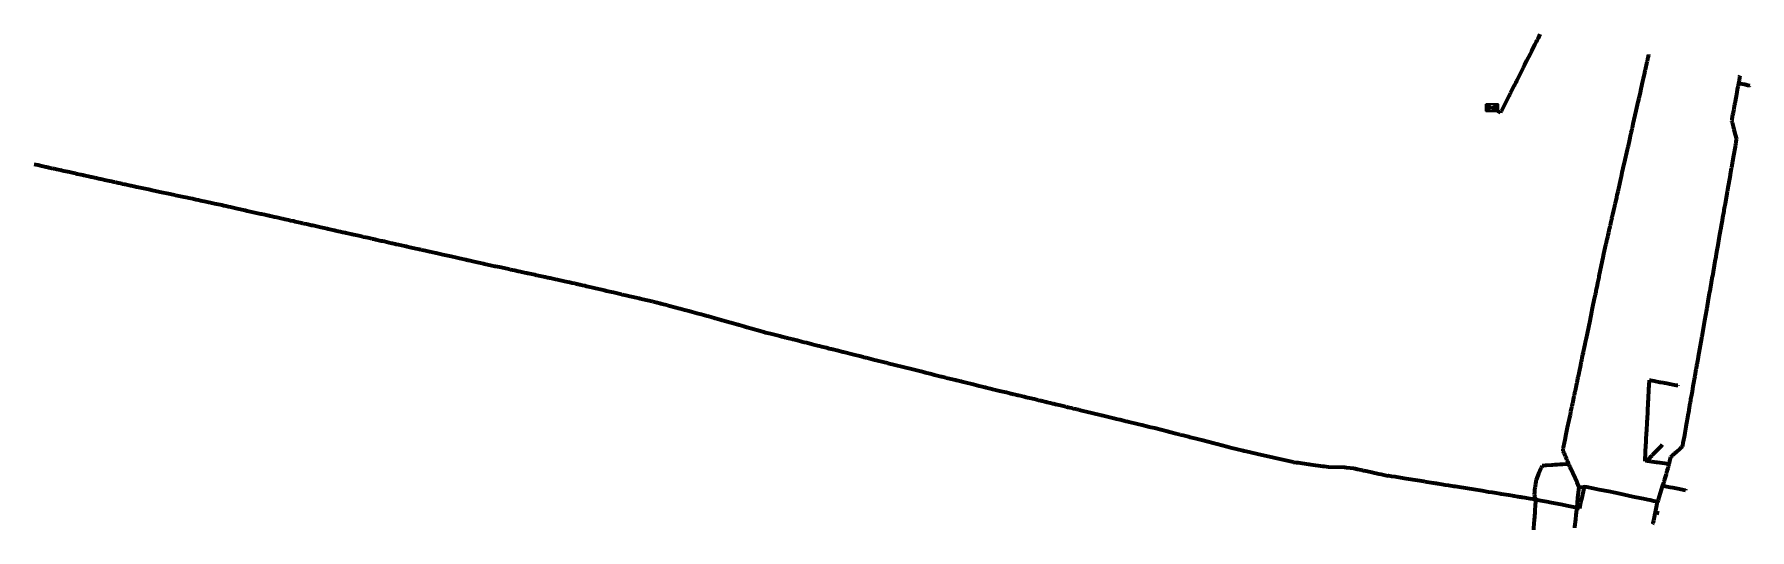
# Model space of a CAD drawing. Header units: metres. Extents: x 600006 to 604861, y 1147560 to 1148114.
# Drawn here: x 602103 to 602633, y 1147748 to 1147902 of the extents above; entities that cross this region are included whole.
import ezdxf

# ---------------------------------------------------------------- set-up
doc = ezdxf.new("R2010")
doc.units = ezdxf.units.M
doc.header["$MEASUREMENT"] = 0
doc.linetypes.add('DGN Style 5', pattern=[61.846416000000005, 26.505607, -35.340809])
doc.layers.add('TF_T_---_Kabl-_2', color=5, linetype='DGN Style 5', lineweight=70)
doc.layers.add('TF_T_---_Skab-_2', color=5, linetype='Continuous', lineweight=40)

# ---------------------------------------------------------------- blocks, each defined once
blk = doc.blocks.new('TSKAB')
at = {"layer": 'TF_T_---_Skab-_2'}
for p, q in [((-1.889382, 1.104808), (0, 0)), ((-1.889078, 1.068), (-1.826435, 1.068)), ((-1.889078, 0.948), (-1.621217, 0.948)), ((-1.889078, 0.828), (-1.416, 0.828)), ((-1.889078, 0.708), (-1.218, 0.708)), ((-1.889078, 0.591), (-1.017, 0.591)), ((-1.889078, 0.471), (-0.816, 0.471)), ((-1.889078, 0.354), (-0.603, 0.354)), ((-1.889078, 0.237), (-0.402, 0.237)), ((-1.889078, 0.117), (-0.201, 0.117)), ((-1.889078, 0), (0, 0)), ((1.886922, 1.10337), (0, 0)), ((1.886922, 0), (0, 0)), ((1.886922, 0.117), (0.201, 0.117)), ((1.886922, 0.237), (0.402, 0.237)), ((1.886922, 0.354), (0.603, 0.354)), ((1.886922, 0.471), (0.816, 0.471)), ((1.886922, 0.591), (1.017, 0.591)), ((1.886922, 0.708), (1.218, 0.708)), ((1.886922, 0.828), (1.416, 0.828)), ((1.886922, 0.948), (1.621217, 0.948)), ((1.886922, 1.068), (1.826435, 1.068)), ((-1.889078, -0.117), (-0.201, -0.117)), ((-1.889078, -0.237), (-0.402, -0.237)), ((-1.889078, -0.354), (-0.603, -0.354)), ((-1.889078, -0.471), (-0.816, -0.471)), ((-1.889078, -0.591), (-1.017, -0.591)), ((-1.889078, -0.708), (-1.218, -0.708)), ((-1.889078, -0.828), (-1.416, -0.828)), ((-1.889078, -0.948), (-1.621217, -0.948)), ((-1.889078, -1.068), (-1.826435, -1.068)), ((1.886922, -0.117), (0.201, -0.117)), ((1.886922, -0.237), (0.402, -0.237)), ((1.886922, -0.354), (0.603, -0.354)), ((1.886922, -0.471), (0.816, -0.471)), ((1.886922, -0.591), (1.017, -0.591)), ((1.886922, -0.708), (1.218, -0.708)), ((1.886922, -0.828), (1.416, -0.828)), ((1.886922, -0.948), (1.621217, -0.948)), ((1.886922, -1.068), (1.826435, -1.068))]:
    blk.add_line(p, q, dxfattribs=at)
at = {"layer": 'TF_T_---_Skab-_2', "flags": 128}
blk.add_lwpolyline([(-1.885731, -1.102673), (0, 0), (1.886922, -1.10337)], dxfattribs=at)
at = {"layer": 'TF_T_---_Skab-_2'}
blk.add_3dface([(-1.889382, 1.104808), (1.886922, 1.10337), (1.886922, -1.10337), (-1.885731, -1.102673)], dxfattribs=at)

msp = doc.modelspace()

# ---------------------------------------------------------------- linework, layer by layer
at = {"layer": 'TF_T_---_Kabl-_2'}
for p, q in [((602583.06, 1147761.61, 42.924556), (602582.1552, 1147761.789025, 42.939889)), ((602606.7, 1147763.03, 42.74859), (602606.438774, 1147762.15929, 42.765768)), ((602604.24, 1147753.88, 42.88812), (602605.341356, 1147753.646037, 42.89903))]:
    msp.add_line(p, q, dxfattribs=at)
at = {"layer": 'TF_T_---_Kabl-_2', "extrusion": (-0.9527688004952835, 0.1609448801495088, 0.2575429252696307), "elevation": -389409.888653, "flags": 128}
msp.add_lwpolyline([(-1232230.147925, 103833.75046), (-1232229.784626, 103833.791856), (-1232229.7082, 103833.791108)], dxfattribs=at)
at = {"layer": 'TF_T_---_Kabl-_2', "extrusion": (-0.1786816353720319, 0.0621841689034165, 0.9819399178761232), "elevation": -36260.048414, "flags": 128}
msp.add_lwpolyline([(-1282067.995325, 188420.657733), (-1282067.688985, 188420.690824), (-1282065.852, 188420.902279)], dxfattribs=at)
at = {"layer": 'TF_T_---_Kabl-_2', "extrusion": (-0.0817122401501062, 0.7791326886006815, 0.6215105496799916), "elevation": 845047.078374, "flags": 128}
msp.add_lwpolyline([(-719009.794969, -670358.471982), (-719011.032862, -670358.489588), (-719011.330523, -670358.502495)], dxfattribs=at)
at = {"layer": 'TF_T_---_Kabl-_2', "extrusion": (0.9229643375399621, -0.1788733068263655, 0.3407949115442008), "elevation": 350894.307285, "flags": 128}
msp.add_lwpolyline([(1241441.287446, -127151.70427), (1241442.338587, -127151.73418), (1241444.568541, -127151.773459)], dxfattribs=at)
at = {"layer": 'TF_T_---_Kabl-_2'}
for points in [[(602568.52, 1147901.81, 45.11), (602567.91, 1147900.6, 45.12), (602567.62, 1147900.02, 45.1), (602567.59, 1147899.95, 45.09), (602567.36, 1147899.49, 45.16), (602566.96, 1147898.69, 45.14), (602566.92, 1147898.63, 45.14), (602565.87, 1147896.52, 45.22), (602565.44, 1147895.68, 45.24), (602564.4, 1147893.6, 45.3), (602563.72, 1147892.27, 45.31), (602563.23, 1147891.29, 45.35), (602563.19, 1147891.21, 45.35), (602563.11, 1147891.05, 45.35), (602563.09, 1147891.01, 45.36), (602562.48, 1147889.79, 45.41), (602561.44, 1147887.72, 45.5), (602561.18, 1147887.21, 45.54), (602561.01, 1147886.87, 45.56), (602560.7, 1147886.26, 45.55), (602560.55, 1147885.97, 45.56), (602559.55, 1147883.97, 45.63), (602559.34, 1147883.55, 45.67), (602559.14, 1147883.16, 45.69), (602558.99, 1147882.87, 45.7), (602558.04, 1147880.97, 45.76), (602556.61, 1147878.12, 45.85), (602556.57, 1147878.06, 45.86), (602556.56, 1147878.02, 45.86), (602556.55, 1147878.01, 45.86), (602556.55, 1147878, 45.86), (602556.33, 1147877.57, 45.86), (602556.300022, 1147877.511438, 45.860298), (602556.29, 1147877.51, 45.86), (602555.54, 1147877.97, 45.88), (602555.01, 1147878.3, 45.94), (602554.52, 1147878.6, 45.94), (602554.28, 1147878.74, 45.9), (602554.04, 1147878.89, 45.8), (602553.88, 1147878.99, 45.77), (602553.651842, 1147879.127393, 45.784802)], [(602575.75, 1147773.66, 45.188992), (602575.8, 1147773.92, 45.28), (602575.91, 1147774.41, 45.45), (602576, 1147774.84, 45.57), (602576.4, 1147776.77, 45.65), (602576.56, 1147777.55, 45.64), (602577.09, 1147780.09, 45.66), (602577.57, 1147782.35, 45.72), (602577.65, 1147782.75, 45.78), (602577.76, 1147783.29, 45.84), (602577.93, 1147784.07, 45.73), (602578.12, 1147785.02, 45.67), (602578.42, 1147786.42, 45.54), (602578.43, 1147786.48, 45.53), (602578.49, 1147786.75, 45.47), (602578.52, 1147786.92, 45.41), (602578.67, 1147787.65, 45.13), (602578.75, 1147788.04, 44.78), (602578.78, 1147788.15, 44.7), (602578.79, 1147788.19, 44.66), (602579.01, 1147789.29, 44.05), (602579.12, 1147789.79, 43.84), (602579.18, 1147790.06, 43.75), (602579.22, 1147790.27, 43.55), (602579.25, 1147790.39, 43.44), (602579.33, 1147790.78, 43.32), (602579.38, 1147791.05, 43.25), (602579.4, 1147791.12, 43.21), (602579.57, 1147791.95, 42.77), (602579.59, 1147792.02, 42.74), (602579.7, 1147792.57, 42.39), (602579.79, 1147792.99, 42.12), (602579.8, 1147793.06, 42.1), (602579.94, 1147793.72, 41.79), (602579.96, 1147793.82, 41.73), (602579.98, 1147793.91, 41.69), (602580.27, 1147795.28, 41.12), (602580.33, 1147795.58, 40.91), (602580.41, 1147795.97, 40.75), (602580.61, 1147796.92, 40.53), (602580.63, 1147797, 40.51), (602580.64, 1147797.07, 40.48), (602580.72, 1147797.43, 40.48), (602581.13, 1147799.4, 40.39), (602581.31, 1147800.28, 40.42), (602581.32, 1147800.33, 40.41), (602581.39, 1147800.65, 40.39), (602581.53, 1147801.33, 40.27), (602581.6, 1147801.68, 40.22), (602581.71, 1147802.18, 40.28), (602581.82, 1147802.72, 40.33), (602581.94, 1147803.31, 40.3), (602582, 1147803.55, 40.23), (602582.28, 1147804.93, 40.32), (602582.48, 1147805.88, 40.39), (602582.62, 1147806.56, 40.35), (602582.88, 1147807.77, 40.31), (602583.18, 1147809.23, 40.28), (602584.01, 1147813.17, 40.22), (602584.58, 1147815.94, 40.23), (602584.72, 1147816.58, 40.22), (602584.92, 1147817.54, 40.16), (602585.34, 1147819.56, 39.99), (602585.61, 1147820.84, 40), (602585.7, 1147821.28, 40), (602585.77, 1147821.63, 40.09), (602585.86, 1147822.07, 40.06), (602585.93, 1147822.37, 40.08), (602586.31, 1147824.22, 40.22), (602586.46, 1147824.94, 40.28), (602586.8, 1147826.56, 40.21), (602586.85, 1147826.81, 40.21), (602586.88, 1147826.93, 40.21), (602586.98, 1147827.43, 40.2), (602588.1, 1147832.74, 40.08), (602588.317744, 1147833.821567, 40.04466), (602588.95, 1147836.61, 39.94), (602588.98, 1147836.74, 39.94), (602588.99, 1147836.8, 39.96), (602589, 1147836.85, 39.96), (602589.15, 1147837.52, 40.11), (602589.23, 1147837.88, 39.96), (602589.25, 1147837.95, 39.94), (602589.36, 1147838.42, 39.92), (602589.58, 1147839.39, 39.87), (602589.63, 1147839.64, 39.92), (602589.65, 1147839.71, 39.93), (602589.81, 1147840.42, 40.06), (602589.98, 1147841.18, 40.05), (602590.08, 1147841.65, 40.07), (602590.23, 1147842.28, 40.07), (602590.27, 1147842.46, 40.12), (602590.3, 1147842.62, 40.1), (602590.48, 1147843.39, 40.22), (602590.56, 1147843.77, 40.26), (602590.74, 1147844.57, 40.63), (602590.8, 1147844.81, 40.68), (602590.87, 1147845.13, 40.85), (602590.89, 1147845.21, 40.87), (602591.06, 1147845.99, 41.13), (602591.39, 1147847.43, 41.91), (602591.67, 1147848.66, 42.6), (602591.73, 1147848.94, 42.76), (602591.74, 1147848.99, 42.77), (602591.83, 1147849.4, 42.78), (602591.86, 1147849.55, 42.85), (602592.26, 1147851.28, 43.81), (602592.27, 1147851.34, 43.83), (602592.34, 1147851.64, 43.87), (602592.35, 1147851.69, 43.88), (602592.37, 1147851.79, 43.98), (602592.42, 1147851.99, 44.17), (602592.42, 1147852, 44.18), (602592.44, 1147852.08, 44.22), (602592.68, 1147853.18, 44.76), (602593, 1147854.58, 44.78), (602593.09, 1147855, 44.8), (602593.21, 1147855.53, 44.85), (602593.53, 1147856.93, 44.95), (602593.64, 1147857.42, 45.06), (602593.74, 1147857.85, 45), (602593.99, 1147858.99, 44.94), (602594.31, 1147860.39, 44.93), (602594.89, 1147862.97, 44.91), (602595.4, 1147865.24, 44.87), (602595.61, 1147866.14, 44.83), (602595.79, 1147866.96, 44.9), (602595.87, 1147867.3, 44.95), (602596.19, 1147868.75, 44.79), (602596.41, 1147869.72, 44.73), (602596.56, 1147870.37, 44.64), (602596.74, 1147871.19, 44.69), (602596.76, 1147871.26, 44.7), (602596.79, 1147871.38, 44.72), (602596.92, 1147871.98, 44.61), (602597.05, 1147872.55, 44.5), (602597.08, 1147872.68, 44.52), (602597.13, 1147872.88, 44.51), (602597.41, 1147874.13, 44.46), (602598.3, 1147878.08, 44.33), (602598.93, 1147880.89, 44.36), (602599.19, 1147882.04, 44.37), (602599.59, 1147883.8, 44.4), (602599.85, 1147884.95, 44.41), (602600.38, 1147887.31, 44.44), (602600.56, 1147888.14, 44.45), (602600.95, 1147889.86, 44.42), (602600.96, 1147889.89, 44.42), (602601.11, 1147890.57, 44.38), (602601.15, 1147890.73, 44.37), (602601.18, 1147890.85, 44.39), (602601.72, 1147893.25, 44.22), (602601.77, 1147893.51, 44.19), (602601.91, 1147894.12, 44.15), (602602.04, 1147894.7, 44.13), (602602.2, 1147895.4, 44.08), (602602.22, 1147895.46, 44.03), (602602.23, 1147895.55, 27.65)], [(602629.99, 1147886.69, 41.44978), (602629.85, 1147885.97, 41.51), (602629.81, 1147885.77, 41.53), (602629.78, 1147885.61, 41.52), (602629.6, 1147884.68, 41.44), (602629.59, 1147884.59, 41.45), (602629.47, 1147883.99, 41.5), (602629.32, 1147883.2, 41.58), (602629.23, 1147882.74, 41.47), (602629.22, 1147882.7, 41.46), (602629.120038, 1147882.146157, 41.461756)], [(602629.99, 1147886.69, 41.44978), (602630.4, 1147886.61, 41.43), (602631.8, 1147886.33, 41.62), (602632.17, 1147886.25, 41.66), (602632.28, 1147886.23, 41.67), (602632.86, 1147886.11, 41.62), (602633.425713, 1147885.998938, 41.536336), (602633.37, 1147885.86, 41.52), (602633.348651, 1147885.821847, 41.523828)], [(602630.3, 1147888.62, 41.389576), (602630.27, 1147888.41, 41.39), (602630.13, 1147887.57, 41.38), (602630.08, 1147887.27, 41.39), (602630.06, 1147887.1, 41.41), (602629.990169, 1147886.685296, 41.450122)], [(602629.12, 1147882.15, 41.461784), (602628.91, 1147881.03, 41.46), (602628.8, 1147880.41, 41.49), (602628.73, 1147880.04, 41.47), (602628.66, 1147879.68, 41.5), (602628.47, 1147878.63, 41.46), (602628.31, 1147877.74, 41.59), (602628.29, 1147877.66, 41.59), (602628.26, 1147877.51, 41.58), (602628.151893, 1147876.900342, 41.545287), (602628.05, 1147876.33, 41.51), (602628.02, 1147876.14, 41.55), (602627.94, 1147875.7, 41.6), (602627.85447, 1147875.200775, 41.61826)], [(602627.85, 1147875.2, 41.617363), (602627.817773, 1147875.032094, 41.624273), (602627.89, 1147874.75, 41.66), (602627.96, 1147874.52, 41.66), (602628.06, 1147874.13, 41.62), (602628.28, 1147873.31, 41.67), (602628.550767, 1147872.310994, 41.666345)], [(602628.55, 1147872.31, 41.666373), (602628.98, 1147870.75, 41.66), (602629.32, 1147869.49, 41.75), (602629.319381, 1147869.478399, 41.752651)], [(602629.1, 1147868.1, 41.805049), (602629.05, 1147867.82, 41.87), (602629.01, 1147867.58, 41.92), (602628.97, 1147867.34, 41.83), (602628.95, 1147867.26, 41.79), (602628.91, 1147867.02, 41.9), (602628.43, 1147864.32, 42.97), (602628.24, 1147863.2, 43.36), (602628.1, 1147862.44, 43.63), (602628.08, 1147862.3, 43.71), (602628.07, 1147862.26, 43.72), (602627.95, 1147861.57, 44.11), (602627.9, 1147861.31, 44.19), (602627.77, 1147860.55, 44.38), (602627.74, 1147860.38, 44.39), (602627.4, 1147858.42, 44.37), (602627.39, 1147858.37, 44.37), (602627.38, 1147858.33, 44.37), (602627.37, 1147858.26, 44.37), (602626.58, 1147853.78, 44.43), (602626.51, 1147853.4, 44.44), (602626.49, 1147853.26, 44.44), (602626.48, 1147853.23, 44.44), (602626.35, 1147852.45, 44.45), (602625.93, 1147850.07, 44.5), (602625.8, 1147849.34, 44.46), (602625.66, 1147848.55, 44.35), (602625.47, 1147847.45, 44.01), (602625.4, 1147847.08, 43.84), (602625.05, 1147845.11, 42.84), (602624.9, 1147844.22, 42.39), (602624.7, 1147843.11, 41.85), (602624.39, 1147841.36, 40.92), (602624.33, 1147841, 40.68), (602624.31, 1147840.88, 40.66), (602624.22, 1147840.37, 40.45), (602624.13, 1147839.84, 40.27), (602623.91, 1147838.59, 40.13), (602623.55, 1147836.54, 39.9), (602623.45, 1147836, 39.86), (602623.27, 1147834.96, 39.97), (602623.07, 1147833.84, 39.93), (602623.06, 1147833.76, 39.93), (602623.05, 1147833.72, 39.94), (602623.03, 1147833.63, 39.96), (602622.96, 1147833.22, 40.09), (602622.91, 1147832.95, 40.1), (602622.91, 1147832.93, 40.11), (602622.9, 1147832.89, 40.11), (602622.67, 1147831.59, 40), (602621.87, 1147827, 40.12), (602621.86, 1147826.95, 40.12), (602621.86, 1147826.93, 40.12), (602621.17, 1147823.05, 40.22), (602621.16, 1147822.97, 40.22), (602621.15, 1147822.91, 40.23), (602620.91, 1147821.55, 40.27), (602620.61, 1147819.84, 40.21), (602620.11, 1147817.01, 40.02), (602620.07, 1147816.76, 40.01), (602620.05, 1147816.65, 40), (602620.04, 1147816.6, 40), (602620.02, 1147816.52, 40.01), (602619.45, 1147813.26, 40.16), (602618.58, 1147808.31, 40.27), (602618.56, 1147808.18, 40.27), (602618.54, 1147808.08, 40.27), (602618.48, 1147807.73, 40.27), (602617.48, 1147802.07, 40.34), (602617.44, 1147801.85, 40.35), (602617.05, 1147799.63, 40.27), (602616.99, 1147799.28, 40.24), (602616.82, 1147798.34, 40.32), (602616.81, 1147798.25, 40.33), (602616.8, 1147798.18, 40.32), (602616.43, 1147796.12, 40.39), (602616.4, 1147795.94, 40.41), (602616.33, 1147795.56, 40.41), (602616.06, 1147793.98, 40.44), (602616.05, 1147793.96, 40.45), (602615.97, 1147793.46, 40.6), (602615.87, 1147792.92, 40.71), (602615.59, 1147791.3, 40.92), (602615.39, 1147790.18, 41.47), (602615.15, 1147788.85, 42.33), (602615.12, 1147788.63, 42.43), (602615.08, 1147788.45, 42.48), (602614.99, 1147787.92, 42.72), (602614.95, 1147787.68, 42.76), (602614.84, 1147787.04, 43.1), (602614.7, 1147786.24, 43.6), (602614.61, 1147785.73, 43.89), (602614.55, 1147785.4, 44.01), (602614.45, 1147784.87, 44.19), (602614.29, 1147783.93, 44.38), (602614.16, 1147783.2, 44.46), (602614.07, 1147782.7, 44.48), (602613.96, 1147782.03, 44.39), (602613.77, 1147781.01, 44.39), (602613.65, 1147780.31, 44.39), (602613.32, 1147778.45, 44.4), (602613.2, 1147777.75, 44.36), (602613.1, 1147777.18, 44.33), (602612.78, 1147775.36, 44.24), (602612.78, 1147775.35, 44.2), (602612.6, 1147774.34, 42.64), (602612.580207, 1147774.215895, 42.645917), (602612.24, 1147773.92, 42.68), (602611.95, 1147773.65, 42.64), (602610.62, 1147772.45, 42.73), (602610.08, 1147771.97, 42.77), (602609.71, 1147771.64, 42.71), (602609.477508, 1147771.426382, 42.6968)], [(602629.32, 1147869.48, 41.752353), (602629.28, 1147869.23, 41.8), (602629.26, 1147869.12, 41.77), (602629.18, 1147868.6, 41.73), (602629.15, 1147868.44, 41.72), (602629.104554, 1147868.095814, 41.805498)], [(602102.457797, 1147861.631356, 41.758426), (602102.53, 1147861.61, 41.76), (602103.02, 1147861.51, 41.86), (602103.63, 1147861.37, 41.89), (602104.72, 1147861.13, 41.91), (602105.22, 1147861.02, 41.91), (602106.14, 1147860.82, 41.8), (602106.36, 1147860.77, 41.83), (602106.67, 1147860.7, 41.91), (602107.01, 1147860.62, 41.87), (602107.88, 1147860.43, 41.79), (602108.11, 1147860.38, 41.84), (602108.36, 1147860.32, 41.78), (602108.67, 1147860.25, 41.82), (602109.4, 1147860.09, 41.82), (602110.58, 1147859.83, 41.83), (602110.64, 1147859.82, 41.83), (602110.93, 1147859.75, 41.72), (602111.2, 1147859.69, 41.73), (602112.77, 1147859.35, 41.69), (602112.87, 1147859.32, 41.7), (602113.37, 1147859.21, 41.72), (602113.45, 1147859.2, 41.73), (602113.88, 1147859.1, 41.73), (602114.27, 1147859.01, 41.73), (602115.28, 1147858.79, 41.67), (602115.51, 1147858.74, 41.65), (602115.81, 1147858.67, 41.65), (602116.9, 1147858.43, 41.63), (602117.08, 1147858.39, 41.65), (602117.59, 1147858.28, 41.68), (602117.86, 1147858.22, 41.64), (602119.25, 1147857.91, 41.66), (602119.3, 1147857.9, 41.67), (602119.35, 1147857.89, 41.67), (602120.07, 1147857.73, 41.69), (602120.18, 1147857.71, 41.69), (602120.34, 1147857.67, 41.73), (602121.12, 1147857.5, 41.71), (602121.17, 1147857.48, 41.71), (602121.21, 1147857.48, 41.71), (602122.37, 1147857.22, 41.72), (602122.92, 1147857.1, 41.69), (602123.08, 1147857.06, 41.67), (602123.97, 1147856.86, 41.68), (602124.08, 1147856.84, 41.68), (602124.16, 1147856.82, 41.69), (602124.18, 1147856.82, 41.69), (602124.21, 1147856.81, 41.68), (602125.81, 1147856.46, 41.77), (602126.02, 1147856.41, 41.77), (602127.11, 1147856.17, 41.74), (602127.154866, 1147856.161185, 41.736772)], [(602127.15, 1147856.16, 41.737258), (602127.4, 1147856.1, 41.71), (602127.69, 1147856.04, 41.72), (602127.88, 1147856, 41.78), (602128.42, 1147855.88, 41.81), (602128.73, 1147855.81, 41.8), (602129.71, 1147855.59, 41.71), (602129.77, 1147855.58, 41.72), (602130.43, 1147855.43, 41.7), (602130.623188, 1147855.392984, 41.703784), (602132.3, 1147855.03, 41.71), (602132.53, 1147854.98, 41.7), (602132.95, 1147854.89, 41.7), (602133.07, 1147854.87, 41.7), (602134.07, 1147854.65, 41.8), (602134.17, 1147854.63, 41.81), (602134.18, 1147854.63, 41.81), (602134.27, 1147854.61, 41.81), (602135.81, 1147854.28, 41.7), (602137.32, 1147853.96, 41.71), (602137.87, 1147853.84, 41.7), (602139.04, 1147853.59, 41.78), (602139.07, 1147853.59, 41.78), (602140.49, 1147853.29, 41.73), (602141.86, 1147852.99, 41.67), (602142.4, 1147852.88, 41.72), (602143.52, 1147852.64, 41.77), (602145.98, 1147852.11, 41.69), (602146.02, 1147852.11, 41.69), (602146.18, 1147852.07, 41.69), (602146.7, 1147851.96, 41.74), (602147.26, 1147851.84, 41.78), (602148.24, 1147851.63, 41.75), (602149.9, 1147851.28, 41.68), (602150.39, 1147851.17, 41.69), (602151.44, 1147850.95, 41.7), (602152.54, 1147850.72, 41.68), (602153.2, 1147850.57, 41.73), (602153.95, 1147850.42, 41.73), (602155.58, 1147850.07, 41.8), (602156.46, 1147849.88, 41.72), (602156.61, 1147849.85, 41.72), (602157.34, 1147849.69, 41.81), (602158.8, 1147849.38, 41.81), (602158.896801, 1147849.360495, 41.802939), (602160.55, 1147848.99, 41.73), (602161.15, 1147848.86, 41.74), (602161.78, 1147848.72, 41.76), (602162.51, 1147848.55, 41.76), (602163.23, 1147848.39, 41.86), (602164.53, 1147848.1, 41.8), (602164.94, 1147848.01, 41.81), (602165.33, 1147847.92, 41.79), (602167.79, 1147847.37, 41.81), (602168.45, 1147847.22, 41.82), (602172.64, 1147846.29, 41.84), (602172.95, 1147846.22, 41.83), (602173.39, 1147846.12, 41.85), (602173.45, 1147846.11, 41.85), (602174.16, 1147845.95, 41.89), (602174.6, 1147845.85, 41.89), (602174.88, 1147845.79, 41.85), (602175.57, 1147845.63, 41.85), (602176.08, 1147845.52, 41.9), (602176.75, 1147845.37, 41.95), (602176.98, 1147845.32, 41.97), (602177.54, 1147845.19, 41.94), (602179.25, 1147844.81, 41.95), (602179.33, 1147844.79, 41.96), (602179.39, 1147844.78, 41.96), (602180.08, 1147844.62, 41.88), (602180.18, 1147844.6, 41.89), (602181.22, 1147844.37, 42), (602181.32, 1147844.35, 41.99), (602181.4, 1147844.33, 42.01), (602181.64, 1147844.27, 41.92), (602181.85, 1147844.23, 41.89), (602182.74, 1147844.03, 41.97), (602183.26, 1147843.91, 42.05), (602184.85, 1147843.56, 42.1), (602185.194726, 1147843.476231, 42.108144), (602185.55, 1147843.4, 42.11), (602185.85, 1147843.33, 42.06), (602186.05, 1147843.29, 42.13), (602186.77, 1147843.12, 42.12), (602187.21, 1147843.03, 42.11), (602188.25, 1147842.79, 42.04), (602188.68, 1147842.7, 42.04), (602189.54, 1147842.51, 42.06), (602191.19, 1147842.13, 42.08), (602192.26, 1147841.89, 42.09), (602193.21, 1147841.68, 42), (602193.44, 1147841.63, 41.99), (602194.88, 1147841.31, 42.09), (602195.45, 1147841.18, 42.12), (602195.7, 1147841.12, 42.12), (602196.57, 1147840.93, 42.06), (602196.75, 1147840.89, 42.06), (602197.94, 1147840.62, 41.99), (602198.13, 1147840.58, 42.02), (602198.76, 1147840.44, 42.15), (602199.03, 1147840.38, 42.11), (602199.6, 1147840.25, 42.08), (602200.9, 1147839.96, 42.06), (602201.24, 1147839.88, 41.96), (602201.42, 1147839.84, 41.97), (602202.5, 1147839.6, 42.05), (602202.93, 1147839.5, 41.98), (602204.25, 1147839.21, 41.93), (602204.39, 1147839.18, 41.92), (602205.11, 1147839.02, 41.9), (602205.71, 1147838.88, 41.95), (602206.53, 1147838.7, 41.97), (602206.97, 1147838.6, 41.91), (602207.12, 1147838.56, 41.97), (602207.59, 1147838.46, 42.02), (602208.26, 1147838.31, 42.01), (602209.9, 1147837.94, 41.93), (602210.32, 1147837.85, 41.91), (602210.79, 1147837.74, 41.93), (602212.25, 1147837.41, 41.98), (602213.17, 1147837.21, 42.03), (602213.37, 1147837.16, 41.98), (602214.26, 1147836.96, 41.92), (602214.537712, 1147836.901044, 41.920467), (602215.22, 1147836.75, 41.93), (602217.1, 1147836.33, 42.02), (602217.63, 1147836.21, 42.07), (602217.97, 1147836.13, 42.08), (602219.17, 1147835.87, 41.93), (602219.24, 1147835.85, 41.93), (602220.63, 1147835.54, 41.99), (602221.2, 1147835.41, 42.06), (602221.77, 1147835.28, 41.97), (602222.09, 1147835.21, 41.94), (602222.32, 1147835.16, 41.92), (602222.54, 1147835.11, 41.93), (602223.62, 1147834.87, 41.96), (602224.01, 1147834.78, 41.95), (602224.84, 1147834.6, 41.94), (602224.96, 1147834.57, 41.94), (602226.84, 1147834.15, 42.06), (602226.88, 1147834.14, 42.06), (602226.93, 1147834.13, 42.06), (602227.7, 1147833.96, 42.03), (602228.94, 1147833.68, 41.97), (602231.5, 1147833.11, 41.99), (602231.94, 1147833.01, 41.99), (602232.88, 1147832.8, 42.07), (602234.11, 1147832.53, 42.09), (602236.12, 1147832.08, 42.04), (602236.74, 1147831.94, 42.06), (602237.01, 1147831.88, 42.06), (602237.44, 1147831.78, 42.11), (602238.67, 1147831.51, 42.05), (602240.09, 1147831.19, 42.06), (602240.57, 1147831.08, 42.04), (602241.59, 1147830.86, 42.04), (602241.85, 1147830.8, 42.08), (602241.887291, 1147830.785025, 42.076258), (602242.25, 1147830.71, 42.05), (602242.79, 1147830.6, 42.04), (602244.17, 1147830.3, 42.13), (602245.06, 1147830.1, 42.07), (602245.29, 1147830.05, 42.06), (602246.48, 1147829.8, 42.1), (602248.85, 1147829.28, 42.14), (602249.7, 1147829.09, 42.16), (602249.76, 1147829.08, 42.16), (602249.93, 1147829.05, 42.15), (602251.1, 1147828.79, 42.13), (602252.26, 1147828.54, 42.2), (602252.57, 1147828.47, 42.22), (602253.35, 1147828.3, 42.26), (602254.8, 1147827.99, 42.15), (602255.03, 1147827.94, 42.15), (602255.08, 1147827.93, 42.15), (602255.34, 1147827.87, 42.17), (602256.9, 1147827.53, 42.27), (602257.39, 1147827.43, 42.21), (602257.94, 1147827.31, 42.18), (602258.01, 1147827.29, 42.17), (602259.07, 1147827.06, 42.21), (602260.64, 1147826.72, 42.32), (602260.94, 1147826.66, 42.32), (602260.98, 1147826.65, 42.32), (602261.11, 1147826.62, 42.34), (602261.5, 1147826.54, 42.34), (602261.93, 1147826.44, 42.29), (602262.17, 1147826.39, 42.33), (602263.38, 1147826.13, 42.25), (602263.88, 1147826.02, 42.26), (602264.49, 1147825.89, 42.28), (602266.59, 1147825.43, 42.31), (602267.61, 1147825.21, 42.28), (602267.87, 1147825.16, 42.29), (602268.92, 1147824.93, 42.28), (602269.73, 1147824.75, 42.32), (602269.96, 1147824.7, 42.32), (602270.14734, 1147824.663008, 42.330167), (602270.7, 1147824.53, 42.37), (602271.06, 1147824.45, 42.31), (602271.32, 1147824.39, 42.3), (602272.23, 1147824.18, 42.35), (602272.91, 1147824.02, 42.34), (602273.39, 1147823.91, 42.4), (602274.42, 1147823.67, 42.35), (602275.43, 1147823.43, 42.4), (602276.19, 1147823.26, 42.28), (602276.71, 1147823.14, 42.29), (602277.7, 1147822.91, 42.38), (602278.16, 1147822.8, 42.3), (602278.56, 1147822.71, 42.39), (602279.02, 1147822.6, 42.39), (602279.61, 1147822.46, 42.41), (602281.15, 1147822.11, 42.34), (602281.8, 1147821.96, 42.32), (602284.21, 1147821.39, 42.43), (602284.32, 1147821.37, 42.43), (602284.34, 1147821.37, 42.43), (602284.49, 1147821.33, 42.41), (602285.55, 1147821.08, 42.36), (602286.79, 1147820.8, 42.3), (602287.35, 1147820.67, 42.32), (602288.79, 1147820.33, 42.3), (602288.8, 1147820.33, 42.3), (602288.84, 1147820.32, 42.3), (602289.76, 1147820.11, 42.31), (602290.02, 1147820.05, 42.31), (602290.87, 1147819.85, 42.31), (602293.75, 1147819.18, 42.32), (602293.9, 1147819.14, 42.32), (602293.92, 1147819.14, 42.32), (602294.1, 1147819.1, 42.33), (602295.25, 1147818.83, 42.39), (602295.62, 1147818.74, 42.42), (602295.771824, 1147818.705315, 42.405625), (602296.42, 1147818.54, 42.34), (602297.26, 1147818.31, 42.42), (602298.25, 1147818.04, 42.42), (602298.74, 1147817.91, 42.41), (602301.05, 1147817.29, 42.39), (602301.81, 1147817.09, 42.35), (602302.27, 1147816.97, 42.36), (602302.33, 1147816.95, 42.35), (602303.04, 1147816.76, 42.39), (602303.73, 1147816.57, 42.41), (602304.23, 1147816.44, 42.37), (602305.13, 1147816.2, 42.27), (602306.16, 1147815.92, 42.33), (602307.62, 1147815.53, 42.34), (602307.95, 1147815.44, 42.38), (602308.49, 1147815.3, 42.33), (602308.92283, 1147815.182651, 42.349359), (602309.66, 1147814.97, 42.37), (602310.65, 1147814.69, 42.33), (602310.85, 1147814.64, 42.33), (602312.23, 1147814.25, 42.25), (602312.92, 1147814.05, 42.29), (602313.29, 1147813.95, 42.27), (602315.08, 1147813.45, 42.21), (602315.15, 1147813.43, 42.21), (602315.37, 1147813.37, 42.21), (602316.53, 1147813.04, 42.31), (602317.54, 1147812.76, 42.24), (602317.64, 1147812.73, 42.24), (602318.07, 1147812.61, 42.23), (602319.88, 1147812.1, 42.29), (602320.33, 1147811.97, 42.32), (602320.7, 1147811.87, 42.29), (602322.07, 1147811.48, 42.15), (602323.08, 1147811.2, 42.11), (602324.23, 1147810.88, 42.09), (602327.9, 1147809.84, 41.88), (602328.28, 1147809.74, 41.85), (602328.866507, 1147809.569814, 41.841458), (602329.38, 1147809.44, 41.84), (602330.4, 1147809.19, 41.88), (602332, 1147808.78, 41.69), (602332.04, 1147808.77, 41.69), (602333.22, 1147808.48, 41.7), (602334.2, 1147808.23, 41.67), (602334.48, 1147808.16, 41.76), (602335.04, 1147808.02, 41.78), (602335.19, 1147807.98, 41.72), (602335.54, 1147807.89, 41.71), (602336.83, 1147807.57, 41.73), (602337.09, 1147807.5, 41.75), (602337.41, 1147807.42, 41.78), (602338.62, 1147807.12, 41.79), (602339.96, 1147806.78, 41.76), (602340.8, 1147806.57, 41.77), (602341.48, 1147806.4, 41.85), (602343.29, 1147805.95, 41.85), (602344.92, 1147805.54, 41.83), (602345.47, 1147805.4, 41.81), (602346.18, 1147805.22, 41.87), (602347.68, 1147804.84, 41.77), (602348.56, 1147804.62, 41.74), (602349, 1147804.51, 41.74), (602349.24, 1147804.45, 41.74), (602349.37, 1147804.42, 41.73), (602349.62, 1147804.35, 41.73), (602350.95, 1147804.02, 41.66), (602352.74, 1147803.57, 41.63), (602352.92, 1147803.52, 41.61), (602356.18, 1147802.7, 41.65), (602357.95, 1147802.26, 41.63), (602359.06, 1147801.98, 41.63), (602359.29, 1147801.92, 41.65), (602359.82, 1147801.79, 41.62), (602359.981797, 1147801.753599, 41.621694), (602362.15, 1147801.21, 41.69), (602366.58, 1147800.1, 41.57), (602366.66, 1147800.08, 41.57), (602366.73, 1147800.07, 41.57), (602368.85, 1147799.54, 41.64), (602371.45, 1147798.89, 41.66), (602372.62, 1147798.6, 41.61), (602373.18, 1147798.46, 41.61), (602376.89, 1147797.53, 41.69), (602376.91, 1147797.53, 41.69), (602378.02, 1147797.25, 41.6), (602378.3, 1147797.18, 41.61), (602379.65, 1147796.84, 41.59), (602380.84, 1147796.55, 41.61), (602381.18, 1147796.46, 41.61), (602383.23, 1147795.95, 41.61), (602383.38, 1147795.91, 41.61), (602383.39, 1147795.91, 41.61), (602384.67, 1147795.59, 41.58), (602384.89, 1147795.54, 41.58), (602386.19, 1147795.21, 41.71), (602387.62, 1147794.85, 41.6), (602387.91, 1147794.78, 41.6), (602389.41, 1147794.41, 41.72), (602389.85, 1147794.3, 41.72), (602390.1, 1147794.24, 41.72), (602390.53, 1147794.13, 41.74), (602393.09, 1147793.49, 41.72), (602393.1, 1147793.49, 41.72), (602394.87, 1147793.04, 41.81), (602394.96, 1147793.02, 41.81), (602395.48922, 1147792.892932, 41.813068), (602395.5, 1147792.89, 41.81), (602396.33, 1147792.69, 41.73), (602396.8, 1147792.58, 41.8), (602397.09, 1147792.51, 41.78), (602397.17, 1147792.49, 41.78), (602397.91, 1147792.31, 41.71), (602398.01, 1147792.29, 41.72), (602399.08, 1147792.03, 41.79), (602399.98, 1147791.82, 41.79), (602400.45, 1147791.7, 41.7), (602400.82, 1147791.61, 41.67), (602401.25, 1147791.51, 41.69), (602401.36, 1147791.49, 41.7), (602401.75, 1147791.39, 41.73), (602402.3, 1147791.26, 41.73), (602403.32, 1147791.02, 41.71), (602404, 1147790.85, 41.76), (602404.27, 1147790.79, 41.76), (602404.34, 1147790.77, 41.78), (602404.43, 1147790.75, 41.8), (602404.8, 1147790.66, 41.8), (602405.32, 1147790.54, 41.74), (602405.62, 1147790.47, 41.71), (602405.82, 1147790.42, 41.72), (602406.47, 1147790.26, 41.72), (602406.94, 1147790.15, 41.76), (602407.15, 1147790.1, 41.74), (602407.66, 1147789.98, 41.79), (602407.84, 1147789.93, 41.79), (602407.94, 1147789.91, 41.79), (602408.88, 1147789.69, 41.74), (602409.19, 1147789.61, 41.73), (602409.48, 1147789.54, 41.74), (602409.91, 1147789.44, 41.82), (602409.94, 1147789.43, 41.82), (602410.04, 1147789.41, 41.83), (602410.56, 1147789.28, 41.81), (602411.94, 1147788.95, 41.79), (602412.74, 1147788.76, 41.82), (602413.16, 1147788.66, 41.83), (602413.35, 1147788.62, 41.78), (602413.91, 1147788.48, 41.81), (602414.11, 1147788.44, 41.81), (602414.44, 1147788.36, 41.77), (602414.5, 1147788.34, 41.8), (602415.21, 1147788.17, 41.82), (602415.66, 1147788.06, 41.8), (602415.67, 1147788.06, 41.8), (602416.05, 1147787.97, 41.79), (602416.93, 1147787.76, 41.72), (602417.63, 1147787.59, 41.71), (602418.01, 1147787.5, 41.76), (602418.92, 1147787.28, 41.71), (602419.12, 1147787.23, 41.77), (602419.14, 1147787.23, 41.77), (602419.6, 1147787.12, 41.74), (602420.1, 1147787, 41.73), (602420.58, 1147786.89, 41.7), (602421.33, 1147786.71, 41.67), (602421.75, 1147786.61, 41.72), (602421.91, 1147786.57, 41.7), (602422.06, 1147786.53, 41.72), (602422.36, 1147786.46, 41.68), (602423.54, 1147786.18, 41.68), (602423.69, 1147786.14, 41.7), (602423.95, 1147786.08, 41.78), (602424.11, 1147786.04, 41.78), (602424.873948, 1147785.855745, 41.734393), (602425.1, 1147785.81, 41.72), (602425.14, 1147785.79, 41.72), (602425.75, 1147785.65, 41.71), (602425.94, 1147785.6, 41.73), (602427.16, 1147785.31, 41.81), (602428.04, 1147785.09, 41.76), (602428.05, 1147785.09, 41.76), (602428.06, 1147785.09, 41.76), (602432.36, 1147784.05, 41.98), (602432.66, 1147783.97, 41.95), (602432.88, 1147783.92, 41.96), (602435, 1147783.41, 42.04), (602436.63, 1147783.01, 42.09), (602436.67, 1147783, 42.09), (602437.32, 1147782.84, 42.08), (602438.51, 1147782.56, 42.1), (602439.62, 1147782.29, 42.04), (602440.38, 1147782.1, 42.06), (602440.52, 1147782.07, 42.05), (602441.23, 1147781.9, 42.11), (602443.17, 1147781.43, 42.15), (602444.4, 1147781.13, 42.2), (602445.28, 1147780.92, 42.23), (602447.61, 1147780.35, 42.37), (602449.18, 1147779.97, 42.39), (602451.13, 1147779.5, 42.33), (602451.618942, 1147779.383359, 42.34584), (602453.15, 1147778.99, 42.42), (602453.21, 1147778.97, 42.41), (602453.81, 1147778.82, 42.43), (602455.83, 1147778.3, 42.45), (602456.72, 1147778.07, 42.46), (602457.19, 1147777.95, 42.48), (602457.25, 1147777.94, 42.46), (602457.43, 1147777.89, 42.48), (602458.14, 1147777.71, 42.45), (602459.76, 1147777.29, 42.44), (602460.29, 1147777.16, 42.44), (602461.68, 1147776.8, 42.52), (602463.8, 1147776.26, 42.56), (602467.72, 1147775.25, 42.63), (602468.11, 1147775.15, 42.66), (602468.52, 1147775.05, 42.67), (602471.62, 1147774.25, 42.74), (602472.34, 1147774.07, 42.75), (602475.31, 1147773.3, 42.79), (602476.258353, 1147773.064336, 42.800398), (602476.62, 1147772.98, 42.8), (602476.97, 1147772.9, 42.81), (602477.63, 1147772.75, 42.8), (602482.48, 1147771.65, 42.8), (602484.8, 1147771.12, 42.82), (602487.5, 1147770.51, 42.82), (602490.8, 1147769.76, 42.86), (602492.16, 1147769.45, 42.88), (602492.247125, 1147769.429401, 42.882654), (602492.28, 1147769.43, 42.88), (602493.17, 1147769.31, 42.88), (602493.68, 1147769.24, 42.9), (602496.89, 1147768.8, 42.92), (602497.13, 1147768.77, 42.92), (602497.6, 1147768.7, 42.93), (602501.32, 1147768.2, 42.93), (602501.57, 1147768.16, 42.91), (602501.75, 1147768.14, 42.92), (602503.077487, 1147767.960088, 42.92625), (602507.89, 1147767.82, 42.95), (602508.195453, 1147767.807636, 42.94884), (602508.49, 1147767.77, 42.95), (602508.63, 1147767.76, 42.96), (602510.85, 1147767.49, 43.04), (602511.303125, 1147767.434487, 43.143882)], [(602601.55, 1147769.76, 42.726219), (602601.51, 1147769.76, 42.73), (602601.054194, 1147769.738072, 42.721329), (602601.09, 1147770.43, 42.82), (602601.09, 1147770.49, 42.83), (602601.1, 1147770.58, 42.85), (602601.11, 1147770.88, 42.9), (602601.11, 1147770.94, 42.93), (602601.14, 1147771.36, 43.11), (602601.15, 1147771.51, 43.17), (602601.16, 1147771.8, 43.26), (602601.18, 1147772.23, 43.37), (602601.2, 1147772.44, 43.41), (602601.32, 1147774.66, 44.38), (602601.32, 1147774.73, 44.41), (602601.32, 1147774.79, 44.44), (602601.32, 1147774.83, 44.43), (602601.35, 1147775.3, 44.46), (602601.36, 1147775.54, 44.66), (602601.37, 1147775.62, 44.7), (602601.39, 1147776.06, 44.72), (602601.4, 1147776.18, 44.76), (602601.41, 1147776.36, 44.74), (602601.52, 1147778.39, 44.83), (602601.52, 1147778.48, 44.84), (602601.55, 1147779.07, 44.84), (602601.7, 1147781.77, 44.84), (602601.71, 1147781.91, 44.86), (602601.76, 1147782.98, 44.98), (602601.78, 1147783.23, 45.01), (602601.85, 1147784.53, 44.84), (602601.88, 1147785.16, 44.74), (602601.91, 1147785.77, 44.52), (602601.93, 1147786.06, 44.43), (602601.98, 1147786.97, 43.92), (602602.02, 1147787.74, 43.51), (602602.03, 1147788, 43.34), (602602.08, 1147788.84, 42.83), (602602.1, 1147789.19, 42.75), (602602.11, 1147789.35, 42.58), (602602.12, 1147789.6, 42.48), (602602.22, 1147791.39, 41.66), (602602.25, 1147791.97, 41.38), (602602.25, 1147792.1, 41.28), (602602.3, 1147792.98, 40.89), (602602.32, 1147793.3, 40.77), (602602.33, 1147793.57, 40.76), (602602.37, 1147794.22, 40.63), (602602.396219, 1147794.804562, 40.489847), (602602.52, 1147794.78, 40.5), (602602.72, 1147794.74, 40.47), (602603.81, 1147794.54, 40.45), (602605.65, 1147794.19, 40.46), (602605.85, 1147794.16, 40.45), (602606.68, 1147794, 40.47), (602606.83, 1147793.98, 40.53), (602606.91, 1147793.96, 40.56), (602607.13, 1147793.92, 40.59), (602607.76, 1147793.8, 40.61), (602608.58, 1147793.65, 40.61), (602608.74, 1147793.62, 40.69), (602609.62, 1147793.46, 40.63), (602610.19, 1147793.35, 40.63), (602610.64, 1147793.27, 40.58), (602610.8, 1147793.24, 40.57), (602611.05, 1147793.19, 40.47), (602611.17, 1147793.17, 40.42), (602611.21826, 1147793.164513, 40.428981)], [(602601.55, 1147769.76, 42.726219), (602601.93, 1147770.15, 42.75), (602602.39, 1147770.63, 42.77), (602602.58, 1147770.82, 42.75), (602602.66, 1147770.9, 42.78), (602603.2, 1147771.46, 42.92), (602603.38, 1147771.65, 42.93), (602603.8, 1147772.07, 42.93), (602604.1, 1147772.38, 42.94), (602604.37, 1147772.66, 42.92), (602604.8, 1147773.1, 43.3), (602605.3, 1147773.61, 43.38), (602605.51, 1147773.83, 43.51), (602605.85, 1147774.18, 44.02), (602605.88, 1147774.21, 44.07), (602606.05, 1147774.38, 44.05), (602606.49, 1147774.84, 44.31)], [(602580.63, 1147761.61, 42.963793), (602580.52, 1147761.86, 42.96), (602579.99, 1147763.07, 42.97), (602578.12, 1147767.29, 42.97), (602577.96, 1147767.65, 42.97), (602577.84, 1147767.92, 43.02), (602577.82, 1147767.95, 43.03), (602577.79, 1147768.01, 43.1), (602577.54, 1147768.58, 43.55), (602577.439127, 1147768.810946, 43.646534), (602577.36, 1147769.01, 43.73), (602577.26, 1147769.24, 43.65), (602577.13, 1147769.55, 43.62), (602576.88, 1147770.14, 43.75), (602576.72, 1147770.51, 43.85), (602576.48, 1147771.08, 43.9), (602576.47, 1147771.11, 43.91), (602576.27, 1147771.58, 44.17), (602576.08, 1147772.04, 44.48), (602576.02, 1147772.16, 44.52), (602575.82, 1147772.64, 44.72), (602575.81, 1147772.67, 44.74), (602575.8, 1147772.68, 44.74), (602575.8, 1147772.69, 44.74), (602575.718735, 1147772.882135, 44.834014), (602575.74, 1147773.38, 45.1), (602575.749571, 1147773.661523, 45.189434)], [(602608.4, 1147768.79, 42.729778), (602608.24, 1147768.81, 42.72), (602607.72, 1147768.89, 42.72), (602607.18, 1147768.96, 42.7), (602604.84, 1147769.29, 42.66), (602604.57, 1147769.33, 42.68), (602603.13, 1147769.54, 42.64), (602603.02, 1147769.55, 42.62), (602602.73, 1147769.59, 42.63), (602602.49, 1147769.63, 42.64), (602601.85, 1147769.72, 42.71), (602601.545392, 1147769.75867, 42.726324)], [(602609.48, 1147771.43, 42.696876), (602609.39, 1147771.34, 42.69), (602608.92, 1147770.93, 42.68), (602608.875823, 1147770.889751, 42.683728)], [(602511.3, 1147767.43, 43.143033), (602511.59, 1147767.37, 43.21), (602511.75, 1147767.33, 43.34), (602512.04, 1147767.27, 43.4), (602513.18, 1147767.01, 43.86), (602513.43, 1147766.96, 43.97), (602513.84, 1147766.87, 44.21), (602513.87, 1147766.86, 44.23), (602514.6, 1147766.7, 44.36), (602514.63, 1147766.69, 44.38), (602515.18, 1147766.57, 44.62), (602516.49, 1147766.28, 45.19), (602517.18, 1147766.13, 45.51), (602517.21, 1147766.12, 45.53), (602517.29, 1147766.11, 45.56), (602517.42, 1147766.08, 45.62), (602518.16, 1147765.91, 46.01), (602518.67, 1147765.8, 46.25), (602519.39, 1147765.64, 46.7), (602520.19, 1147765.46, 47.01), (602520.65, 1147765.36, 47.15), (602521.571088, 1147765.156777, 47.32172)], [(602567.19, 1147757.79, 43.36859), (602566.98, 1147757.82, 43.39), (602566.93, 1147757.83, 43.37), (602566.71, 1147757.87, 43.47), (602566.43, 1147757.91, 43.59), (602565.49, 1147758.06, 43.79), (602564.31, 1147758.26, 44.01), (602563.82, 1147758.34, 44.15), (602563.02, 1147758.46, 44.43), (602562.74, 1147758.51, 44.54), (602562.18, 1147758.6, 44.52), (602561.73, 1147758.67, 44.51), (602561.58, 1147758.7, 44.54), (602560.67, 1147758.84, 45.02), (602560.54, 1147758.87, 45.08), (602560.45, 1147758.88, 45.09), (602560.01, 1147758.95, 45.16), (602558.87, 1147759.13, 45.64), (602558.79, 1147759.15, 45.68), (602558.77, 1147759.15, 45.68), (602558.76, 1147759.15, 45.69), (602557.34, 1147759.38, 46.43), (602556.49, 1147759.52, 46.66), (602556.17, 1147759.57, 46.73), (602556.06, 1147759.59, 46.71), (602554.91, 1147759.77, 46.63), (602553.69, 1147759.97, 46.54), (602552.58, 1147760.15, 46.57), (602550.61, 1147760.47, 46.57), (602548.07, 1147760.88, 46.66), (602547.4, 1147760.99, 46.7), (602546.71, 1147761.1, 46.72), (602542.26, 1147761.82, 46.9), (602541.91, 1147761.87, 46.93), (602540.2, 1147762.15, 47.08), (602539.2, 1147762.31, 47.07), (602538.1, 1147762.49, 47.06), (602536.87, 1147762.69, 47.04), (602536.57, 1147762.74, 47.02), (602536.12, 1147762.81, 47.01), (602535.81, 1147762.86, 46.9), (602535.42, 1147762.92, 46.86), (602532.87, 1147763.33, 46.99), (602532.78, 1147763.35, 46.99), (602532.77, 1147763.35, 46.99), (602532.72, 1147763.36, 46.99), (602527.81, 1147764.15, 47.12), (602527.07, 1147764.27, 47.14), (602525.36, 1147764.55, 47.15), (602523.73, 1147764.81, 47.16), (602522.54, 1147765, 47.26), (602521.64, 1147765.15, 47.33), (602521.571088, 1147765.156777, 47.32172)], [(602572.27, 1147768.48, 43.693868), (602572.1, 1147768.47, 43.74), (602570.52, 1147768.37, 44.12), (602570.29, 1147768.36, 44.28), (602570.24, 1147768.35, 44.28), (602569.42, 1147768.3, 44.16), (602569.221941, 1147768.285394, 44.145997), (602568.97, 1147767.73, 44.08), (602568.96, 1147767.71, 44.08), (602568.96, 1147767.7, 44.08), (602568.96, 1147767.69, 44.08), (602568.94, 1147767.66, 44.07), (602568.11, 1147765.77, 43.93), (602567.87, 1147765.22, 43.91), (602567.308961, 1147763.947638, 43.855649), (602567.25, 1147763.52, 43.81), (602567.13, 1147762.6, 43.79), (602567.07, 1147762.22, 43.88), (602567.05, 1147762.06, 43.86), (602567.03, 1147761.87, 43.82), (602567, 1147761.66, 43.78), (602566.98, 1147761.53, 43.75), (602566.87, 1147760.74, 43.71), (602566.8, 1147760.17, 43.7), (602566.675086, 1147759.30908, 43.659448), (602566.91, 1147758.63, 43.57), (602566.95, 1147758.5, 43.52), (602567.08, 1147758.12, 43.37), (602567.16, 1147757.89, 43.37), (602567.185339, 1147757.787722, 43.369324)], [(602577.12, 1147768.81, 43.630374), (602577.04, 1147768.8, 43.65), (602576.55, 1147768.77, 43.65), (602575.45, 1147768.7, 43.81), (602574.8, 1147768.65, 43.77), (602573.79, 1147768.58, 43.76), (602573.2, 1147768.54, 43.84), (602573.12, 1147768.54, 43.81), (602572.41, 1147768.49, 43.68), (602572.4, 1147768.49, 43.68), (602572.33, 1147768.48, 43.68), (602572.27221, 1147768.48496, 43.6931)], [(602608.22, 1147767.96, 42.747373), (602608.09, 1147767.53, 42.78), (602607.83, 1147766.66, 42.8), (602607.69, 1147766.18, 42.81), (602607.64, 1147766.01, 42.82), (602607.57, 1147765.77, 42.83), (602607.55, 1147765.69, 42.83), (602606.994411, 1147763.808609, 42.764734)], [(602608.4, 1147768.79, 42.729778), (602608.33, 1147768.48, 42.74), (602608.29, 1147768.29, 42.73), (602608.25, 1147768.1, 42.74), (602608.219622, 1147767.963411, 42.747153)], [(602582.16, 1147761.79, 42.939795), (602581.96, 1147760.86, 42.95), (602581.43, 1147758.39, 42.97), (602581.11, 1147756.91, 42.99), (602580.718869, 1147755.080578, 43.02239), (602579.88, 1147755.25, 43.03), (602577.39, 1147755.75, 43.06), (602574.93, 1147756.24, 43.09), (602572.05, 1147756.82, 43.15), (602570.6, 1147757.11, 43.16), (602568.83, 1147757.46, 43.21), (602567.31, 1147757.77, 43.35), (602567.185339, 1147757.787722, 43.369324)], [(602579.9, 1147754.66, 43.037287), (602579.98, 1147755.37, 43.03), (602580.28, 1147758.32, 42.99), (602580.626903, 1147761.609305, 42.963841)], [(602589.8, 1147760.27, 42.834526), (602586.87, 1147760.85, 42.86), (602584.95, 1147761.23, 42.89), (602583.058952, 1147761.613159, 42.924555)], [(602600.57, 1147758, 42.70497), (602599.95, 1147758.13, 42.72), (602597.23, 1147758.7, 42.75), (602593.22, 1147759.55, 42.78), (602591.76, 1147759.86, 42.81), (602589.85, 1147760.26, 42.83), (602589.800934, 1147760.265572, 42.834552)], [(602606.44, 1147762.16, 42.765783), (602606.35, 1147761.86, 42.77), (602605.1, 1147757.78, 42.81), (602604.887419, 1147757.096673, 42.823072)], [(602606.44, 1147762.16, 42.765783), (602606.54, 1147762.14, 42.77), (602607.29, 1147761.99, 42.77), (602608.8, 1147761.69, 42.73), (602609.62, 1147761.52, 42.71), (602611.2, 1147761.21, 42.71), (602613.53, 1147760.74, 42.72), (602613.54, 1147760.74, 42.715279), (602613.683417, 1147761.122072, 42.703455)], [(602606.99, 1147763.81, 42.764641), (602606.92, 1147763.63, 42.76), (602606.81, 1147763.33, 42.73), (602606.74, 1147763.15, 42.75), (602606.703383, 1147763.029507, 42.748702)], [(602567.19, 1147757.79, 43.36859), (602567.14, 1147757.12, 43.41), (602567.05, 1147755.93, 43.3), (602566.95, 1147754.5, 43.29), (602566.89, 1147753.71, 43.33), (602566.82, 1147752.81, 43.29), (602566.79, 1147752.38, 43.27), (602566.74, 1147751.63, 43.28), (602566.64, 1147750.34, 43.32), (602566.54, 1147749.04, 43.33), (602566.51, 1147748.62, 43.36), (602566.5, 1147748.49, 43.35)], [(602579.28, 1147749.04, 43.11), (602579.3, 1147749.12, 43.09), (602579.352444, 1147749.380152, 43.090162), (602579.58, 1147751.62, 43.07), (602579.74, 1147753.11, 43.06), (602579.901706, 1147754.662557, 43.037234)], [(602604.89, 1147757.1, 42.823011), (602603.73, 1147757.34, 42.82), (602602.59, 1147757.58, 42.75), (602601.89, 1147757.72, 42.68), (602600.569688, 1147757.998073, 42.704993)], [(602603.5, 1147750.22, 43.01), (602603.542599, 1147750.424637, 43.01207), (602603.58, 1147750.62, 43.01), (602603.73, 1147751.35, 43.01), (602604.03, 1147752.86, 42.94), (602604.06, 1147752.98, 42.95), (602604.19, 1147753.61, 42.89), (602604.239738, 1147753.87977, 42.888124)]]:
    msp.add_polyline3d(points, dxfattribs=at)

# ---------------------------------------------------------------- block references
at = {"layer": 'TF_T_---_Skab-_2'}
msp.add_blockref('TSKAB', (602553.651842, 1147879.127393, 46.234802), dxfattribs=at)

doc.saveas('drawing.dxf')
